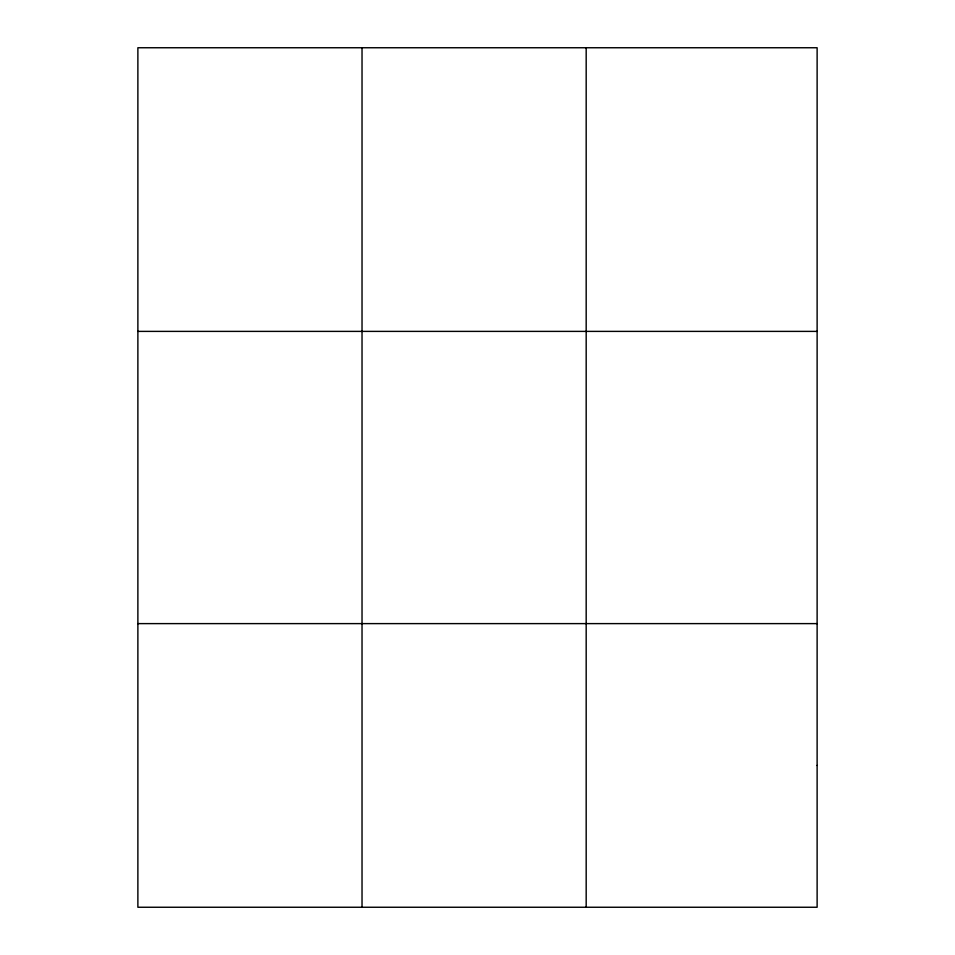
<?xml version="1.0" encoding="UTF-8"?>
<svg xmlns="http://www.w3.org/2000/svg" width="955" height="955" viewBox="0 0 955 955"><rect width="100%" height="100%" fill="white"/><g stroke="black" fill="none" stroke-linecap="round" stroke-linejoin="round"><path stroke-width="1.43" d="M362.029 47.75L362.029 907.25M586.179 47.75L586.179 907.25M137.878 331.385L817.122 331.385M137.878 623.615L817.122 623.615M817.122 765.433L817.122 907.25L137.878 907.25L137.878 47.75L817.122 47.75L817.122 765.433"/></g></svg>
